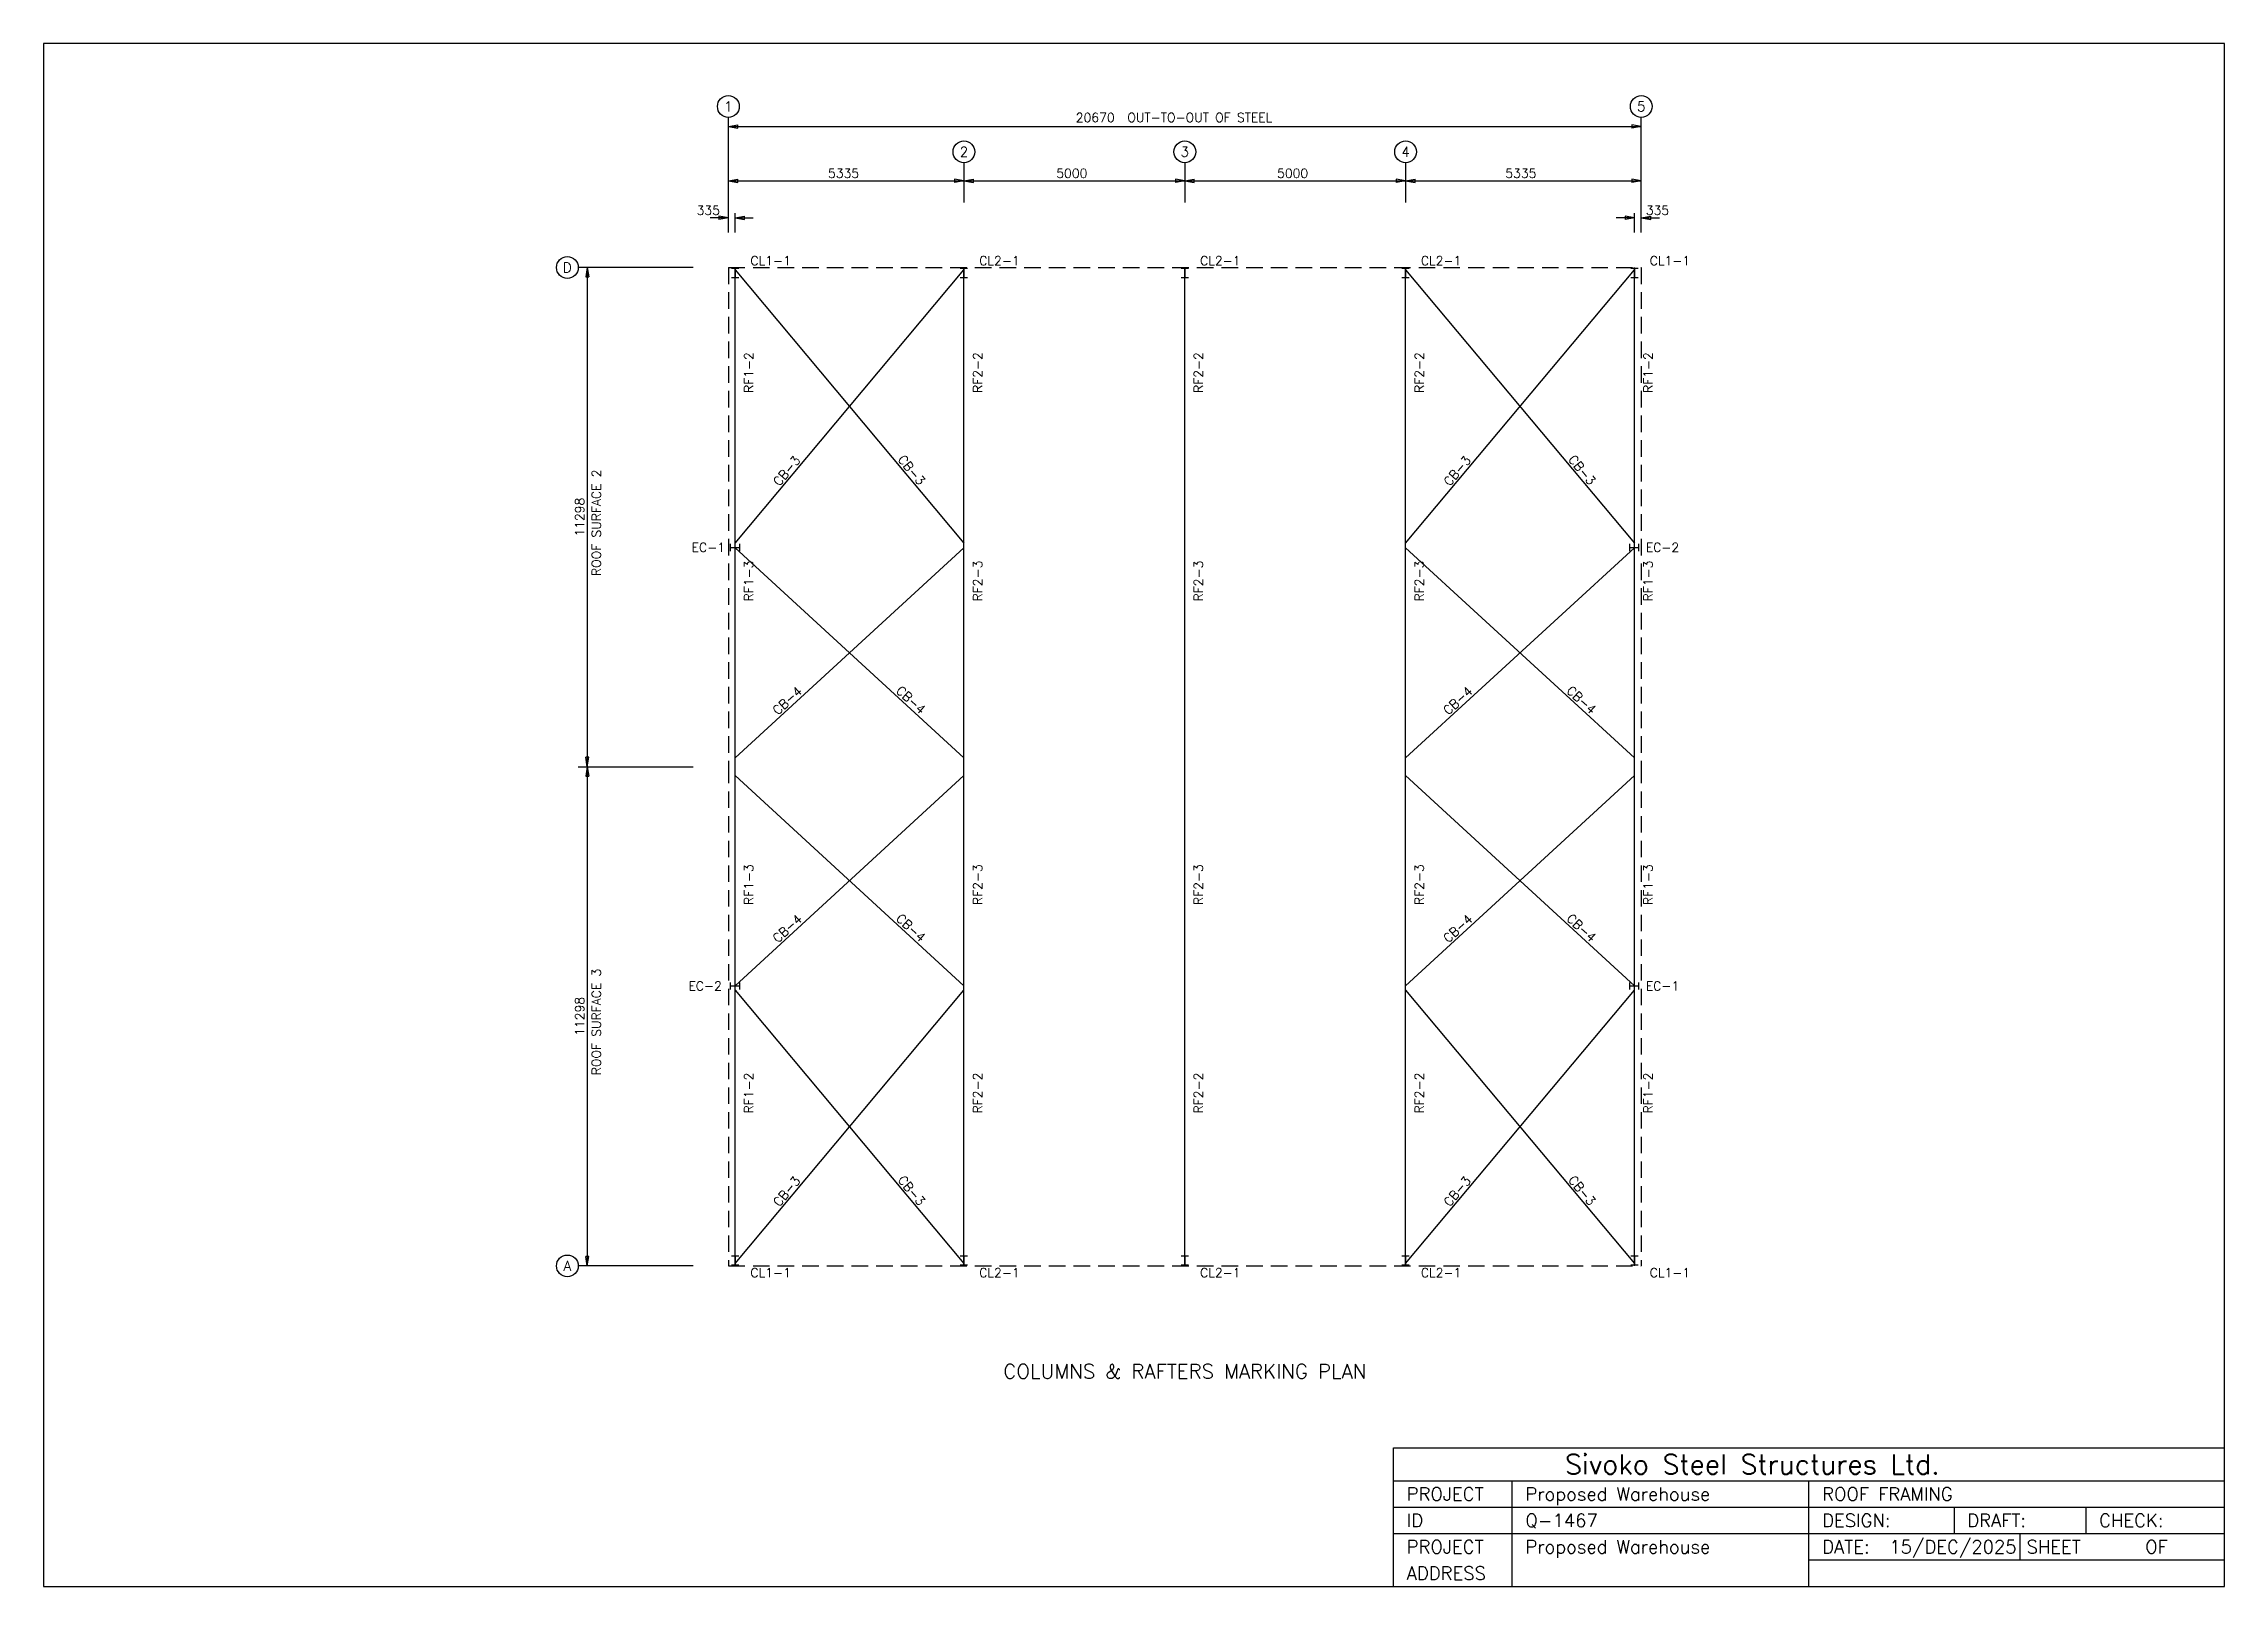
# Model space of a CAD drawing. Extents: x 0 to 49377, y 0 to 34916.
import ezdxf
from ezdxf.enums import TextEntityAlignment as Align

# ---------------------------------------------------------------- set-up
doc = ezdxf.new("R2010")
doc.units = 0
doc.linetypes.add('CONTIN', pattern=[0])
doc.linetypes.add('DASHED', pattern=[558.36, 373.26, -185.1])
doc.layers.get('0').update_dxf_attribs({"linetype": 'CONTIN'})
for name, color, linetype in [('1', 7, 'CONTIN'), ('10', 7, 'CONTIN'), ('11', 6, 'CONTIN'), ('12', 7, 'CONTIN'), ('13', 5, 'CONTIN'), ('14', 1, 'CONTIN'), ('15', 1, 'CONTIN'), ('2', 6, 'CONTIN'), ('22', 7, 'CONTIN'), ('3', 5, 'CONTIN'), ('4', 7, 'CONTIN'), ('5', 5, 'DASHED')]:
    doc.layers.add(name, color=color, linetype=linetype)
doc.styles.add('SIMPLEX', font='SIMPLEX')

# ---------------------------------------------------------------- blocks, each defined once
blk = doc.blocks.new('WCOL')
for p, q in [((-10.2, 0), (10.2, 0)), ((0, 0), (0, -25.4)), ((-10.2, -25.4), (10.2, -25.4))]:
    blk.add_line(p, q)
blk = doc.blocks.new('ARROW')
for p, q in [((0, 0), (-214, 36)), ((-214, 36), (-214, -36)), ((0, 0), (-214, -36))]:
    blk.add_line(p, q)
blk = doc.blocks.new('ROFFRM')
at = {"layer": '1'}
for p, q in [((153.971298, 16357.5996), (5335, 22544.6758)), ((153.971298, 22544.6758), (5335, 16357.5996)), ((15335, 16357.5996), (20516.0273, 22544.6758)), ((15335, 22544.6758), (20516.0273, 16357.5996)), ((153.971298, 11498), (5335, 16254.9521)), ((153.971298, 16254.9521), (5335, 11498)), ((15335, 11498), (20516.0273, 16254.9521)), ((15335, 16254.9521), (20516.0273, 11498)), ((153.971298, 6341.06006), (5335, 11098)), ((153.971298, 11098), (5335, 6341.06006)), ((15335, 6341.06006), (20516.0273, 11098)), ((15335, 11098), (20516.0273, 6341.06006)), ((153.971298, 51.323769), (5335, 6238.4126)), ((153.971298, 6238.4126), (5335, 51.323769)), ((15335, 51.323769), (20516.0273, 6238.4126)), ((15335, 6238.4126), (20516.0273, 51.323769))]:
    blk.add_line(p, q, dxfattribs=at)
at = {"layer": '12'}
for p, q in [((0, 23391.5195), (0, 25994.6602)), ((20670, 23391.5195), (20670, 25994.6602)), ((5335, 24968.1855), (5335, 24064.8867)), ((10335, 24968.1855), (10335, 24064.8867)), ((15335, 24968.1855), (15335, 24064.8867)), ((0, 23391.5195), (0, 23822.6387)), ((153.971298, 23391.5195), (153.971298, 23822.6387)), ((20516.0273, 23391.5195), (20516.0273, 23822.6387)), ((20670, 23391.5195), (20670, 23822.6387)), ((-795.51837, 22596), (-3398.6599, 22596)), ((-3398.6599, 11298), (-795.51837, 11298)), ((-795.51837, 0), (-3398.6599, 0))]:
    blk.add_line(p, q, dxfattribs=at)
at = {"layer": '13'}
for centre in [(0, 26241.0156), (20670, 26241.0156), (5335, 25214.5391), (10335, 25214.5391), (15335, 25214.5391), (-3645.0139, 22596), (-3645.0139, 0)]:
    blk.add_circle(centre, 246.354095, dxfattribs=at)
at = {"layer": '2'}
for p, q in [((0, 25789.3652), (20670, 25789.3652)), ((0, 24557.5957), (20670, 24557.5957)), ((0, 23719.9902), (-410.59015, 23719.9902)), ((153.971298, 23719.9902), (564.561462, 23719.9902)), ((20516.0273, 23719.9902), (20105.4375, 23719.9902)), ((20670, 23719.9902), (21080.5898, 23719.9902)), ((-3193.3647, 22596), (-3193.3647, 0))]:
    blk.add_line(p, q, dxfattribs=at)
at = {"layer": '4'}
for p, q in [((153.971298, 0), (153.971298, 22596)), ((5335, 0), (5335, 22596)), ((10335, 0), (10335, 22596)), ((15335, 0), (15335, 22596)), ((20516.0273, 0), (20516.0273, 22596))]:
    blk.add_line(p, q, dxfattribs=at)
at = {"layer": '5'}
for p, q in [((0, 22596), (0, 11298)), ((0, 22596), (20670, 22596)), ((20670, 22596), (20670, 11298)), ((0, 11298), (0, 0)), ((20670, 11298), (20670, 0)), ((0, 0), (20670, 0))]:
    blk.add_line(p, q, dxfattribs=at)
at = {"layer": '10', "yscale": 8.08248329, "zscale": 8.08248329}
for p, xscale in [((153.972, 22570.3379), -8.0824833), ((5335, 22570.3379), -8.0824833), ((10335, 22570.3379), -8.0824833), ((15335, 22570.3379), -8.0824833), ((20516.0273, 22570.3379), -8.0824833), ((153.971298, 230.956955), 8.08248329), ((5335, 230.956955), 8.08248329), ((10335, 230.956955), 8.08248329), ((15335, 230.956955), 8.08248329), ((20516.0273, 230.956955), 8.08248329)]:
    blk.add_blockref('WCOL', p, dxfattribs=dict(at, xscale=xscale))
at = {"layer": '10', "xscale": 8.08248329, "yscale": 8.08248329, "zscale": 8.08248329, "rotation": 90}
for p in [(51.323769, 16261.002), (20413.3809, 16261.002), (51.323769, 6334.99951), (20413.3809, 6335.00049)]:
    blk.add_blockref('WCOL', p, dxfattribs=at)
at = {"layer": '2'}
for p, rotation in [((0, 25789.3652), 180), ((0, 24557.5957), 180), ((5335, 24557.5957), 180), ((10335, 24557.5957), 180), ((15335, 24557.5957), 180), ((153.971298, 23719.9902), 180), ((20670, 23719.9902), 180), ((-3193.3647, 22596), 90), ((-3193.3647, 11298), 270), ((-3193.3647, 11298), 90), ((-3193.3647, 0), 270)]:
    blk.add_blockref('ARROW', p, dxfattribs=dict(at, rotation=rotation))
for p in [(20670, 25789.3652), (5335, 24557.5957), (10335, 24557.5957), (15335, 24557.5957), (20670, 24557.5957), (0, 23719.9902), (20516.0273, 23719.9902)]:
    blk.add_blockref('ARROW', p, dxfattribs=at)
at = {"layer": '11', "style": 'SIMPLEX'}
for s, p in [('20670', (7866.32617, 25887.9063)), ('5335', (2256.90991, 24626.0273)), ('5000', (7424.41016, 24626.0273)), ('5000', (12424.4102, 24626.0273)), ('5335', (17591.9102, 24626.0273)), ('335', (-718.53278, 23788.4219)), ('335', (20772.6484, 23788.4219))]:
    blk.add_text(s, height=205.295074, dxfattribs=at).set_placement(p)
for p in [(-3261.7961, 16505.6152), (-3261.7961, 5207.61572)]:
    blk.add_text('11298', height=205.295074, rotation=90, dxfattribs=at).set_placement(p)
at = {"layer": '13', "style": 'SIMPLEX'}
for s, p in [('1', (0, 26241.0156)), ('5', (20670, 26241.0156)), ('2', (5335, 25214.5391)), ('3', (10335, 25214.5391)), ('4', (15335, 25214.5391)), ('D', (-3645.0139, 22596)), ('A', (-3645.0139, 0))]:
    blk.add_text(s, height=221.718689, dxfattribs=at).set_placement(p, align=Align.MIDDLE_CENTER)
at = {"layer": '15', "style": 'SIMPLEX'}
blk.add_text(' OUT-TO-OUT OF STEEL', height=205.295074, dxfattribs=at).set_placement((8892.80176, 25887.9063))
for s, p in [('ROOF SURFACE 2', (-2885.4221, 15612.582)), ('ROOF SURFACE 3', (-2885.4221, 4314.58252))]:
    blk.add_text(s, height=205.295074, rotation=90, dxfattribs=at).set_placement(p)
blk.add_text('COLUMNS & RAFTERS MARKING PLAN', height=328.472107, dxfattribs=at).set_placement((10335, -2550.7913), align=Align.CENTER)
at = {"layer": '3', "style": 'SIMPLEX'}
for s, p in [(' CL1-1', (359.267059, 22647.3242)), (' CL2-1', (5540.29492, 22647.3242)), (' CL2-1', (10540.2949, 22647.3242)), (' CL2-1', (15540.2939, 22647.3242)), (' CL1-1', (20721.3223, 22647.3242)), ('EC-1', (-831.44507, 16158.3516)), ('EC-2', (20772.6465, 16158.3516)), ('EC-2', (-903.29834, 6232.35156)), ('EC-1', (20772.6465, 6232.35254)), (' CL1-1', (359.266388, -256.61884)), (' CL2-1', (5540.29492, -256.61884)), (' CL2-1', (10540.2949, -256.61884)), (' CL2-1', (15540.2939, -256.61884)), (' CL1-1', (20721.3223, -256.61884))]:
    blk.add_text(s, height=205.295074, dxfattribs=at).set_placement(p)
for s, rotation, p in [(' RF1-2', 90, (564.561462, 19615.4219)), (' RF2-2', 90, (5745.58984, 19615.4219)), (' RF2-2', 90, (10745.5908, 19615.4219)), (' RF2-2', 90, (15745.5908, 19615.4219)), (' RF1-2', 90, (20926.6191, 19615.4219)), ('CB-3', 50.057, (1152.86218, 17630.3965)), ('CB-3', -50.057, (3822.07446, 18244.2441)), ('CB-3', 50.057, (16333.8896, 17630.3965)), ('CB-3', -50.057, (19003.1035, 18244.2441)), (' RF1-3', 90, (564.561462, 14898.1055)), (' RF2-3', 90, (5745.58984, 14898.1055)), (' RF2-3', 90, (10745.5908, 14898.1055)), (' RF2-3', 90, (15745.5908, 14898.1055)), (' RF1-3', 90, (20926.6191, 14898.1055)), ('CB-4', 42.557, (1119.63354, 12454.2969)), ('CB-4', -42.557, (3779.56982, 12995.791)), ('CB-4', 42.557, (16300.6621, 12454.2969)), ('CB-4', -42.557, (18960.5996, 12995.791)), (' RF1-3', 90, (564.561462, 8026.37891)), (' RF2-3', 90, (5745.58984, 8026.37891)), (' RF2-3', 90, (10745.5908, 8026.37891)), (' RF2-3', 90, (15745.5908, 8026.37891)), (' RF1-3', 90, (20926.6191, 8026.37891)), ('CB-4', 42.556, (1119.6333, 7297.35352)), ('CB-4', -42.556, (3779.56958, 7838.84717)), ('CB-4', 42.556, (16300.6621, 7297.35352)), ('CB-4', -42.556, (18960.5996, 7838.84717)), (' RF1-2', 90, (564.561462, 3309.06274)), (' RF2-2', 90, (5745.58984, 3309.06274)), (' RF2-2', 90, (10745.5908, 3309.06274)), (' RF2-2', 90, (15745.5908, 3309.06274)), (' RF1-2', 90, (20926.6191, 3309.06274)), ('CB-3', 50.057, (1152.8623, 1324.12231)), ('CB-3', -50.057, (3822.07446, 1937.9718)), ('CB-3', 50.057, (16333.8916, 1324.12231)), ('CB-3', -50.057, (19003.1055, 1937.9718))]:
    blk.add_text(s, height=205.295074, rotation=rotation, dxfattribs=at).set_placement(p)

msp = doc.modelspace()

# ---------------------------------------------------------------- linework, layer by layer
for p, q in [((30564.1309, 0), (30564.1309, 3135.41577)), ((30564.1309, 3135.41577), (49376.6211, 3135.41577)), ((49376.6211, 0), (49376.6211, 3135.41577)), ((30564.1309, 2388.88818), (49376.6211, 2388.88818)), ((33251.6289, 0), (33251.6289, 2388.88818)), ((39970.375, 0), (39970.375, 2388.88818)), ((30564.1309, 1791.66614), (49376.6211, 1791.66614)), ((43255.0938, 1791.66614), (43255.0938, 1194.44409)), ((46241.207, 1791.66614), (46241.207, 1194.44409)), ((30564.1309, 1194.44409), (49376.6211, 1194.44409)), ((44748.1523, 1194.44409), (44748.1523, 597.222046)), ((39970.375, 597.222046), (49376.6211, 597.222046)), ((30564.1309, 0), (49376.6211, 0))]:
    msp.add_line(p, q)
at = {"layer": '22'}
for p, q in [((49376.6211, 34916.332), (0, 34916.332)), ((0, 34916.332), (0, 0)), ((49376.6211, 0), (49376.6211, 34916.332)), ((0, 0), (49376.6211, 0))]:
    msp.add_line(p, q, dxfattribs=at)

# ---------------------------------------------------------------- block references
msp.add_blockref('ROFFRM', (15503.4756, 7253.32617))

# ---------------------------------------------------------------- texts
at = {"layer": '14', "style": 'SIMPLEX'}
for s, height, p in [('Sivoko Steel Structures Ltd.', 447.916504, (34446.0703, 2538.1936)), ('PROJECT', 298.611023, (30862.7422, 1940.97131)), ('Proposed Warehouse', 298.611023, (33550.2383, 1940.97131)), ('ROOF FRAMING', 298.611023, (40268.9883, 1940.97131)), ('ID', 298.611023, (30862.7422, 1343.74939)), ('Q-1467', 298.611023, (33550.2383, 1343.74939)), ('DESIGN:', 298.611023, (40268.9883, 1343.74939)), ('DRAFT:', 298.611023, (43553.707, 1343.74939)), ('CHECK:', 298.611023, (46539.8203, 1343.74939)), ('PROJECT', 298.611023, (30862.7422, 746.527527)), ('Proposed Warehouse', 298.611023, (33550.2383, 746.527527)), ('DATE:', 298.611023, (40268.9883, 746.527527)), ('15/DEC/2025', 298.611023, (41791.9023, 746.527527)), ('SHEET', 298.611023, (44897.457, 746.527527)), ('OF', 298.611023, (47584.957, 746.527527)), ('ADDRESS', 298.611023, (30862.7422, 149.305511))]:
    msp.add_text(s, height=height, dxfattribs=at).set_placement(p)

doc.saveas('drawing.dxf')
